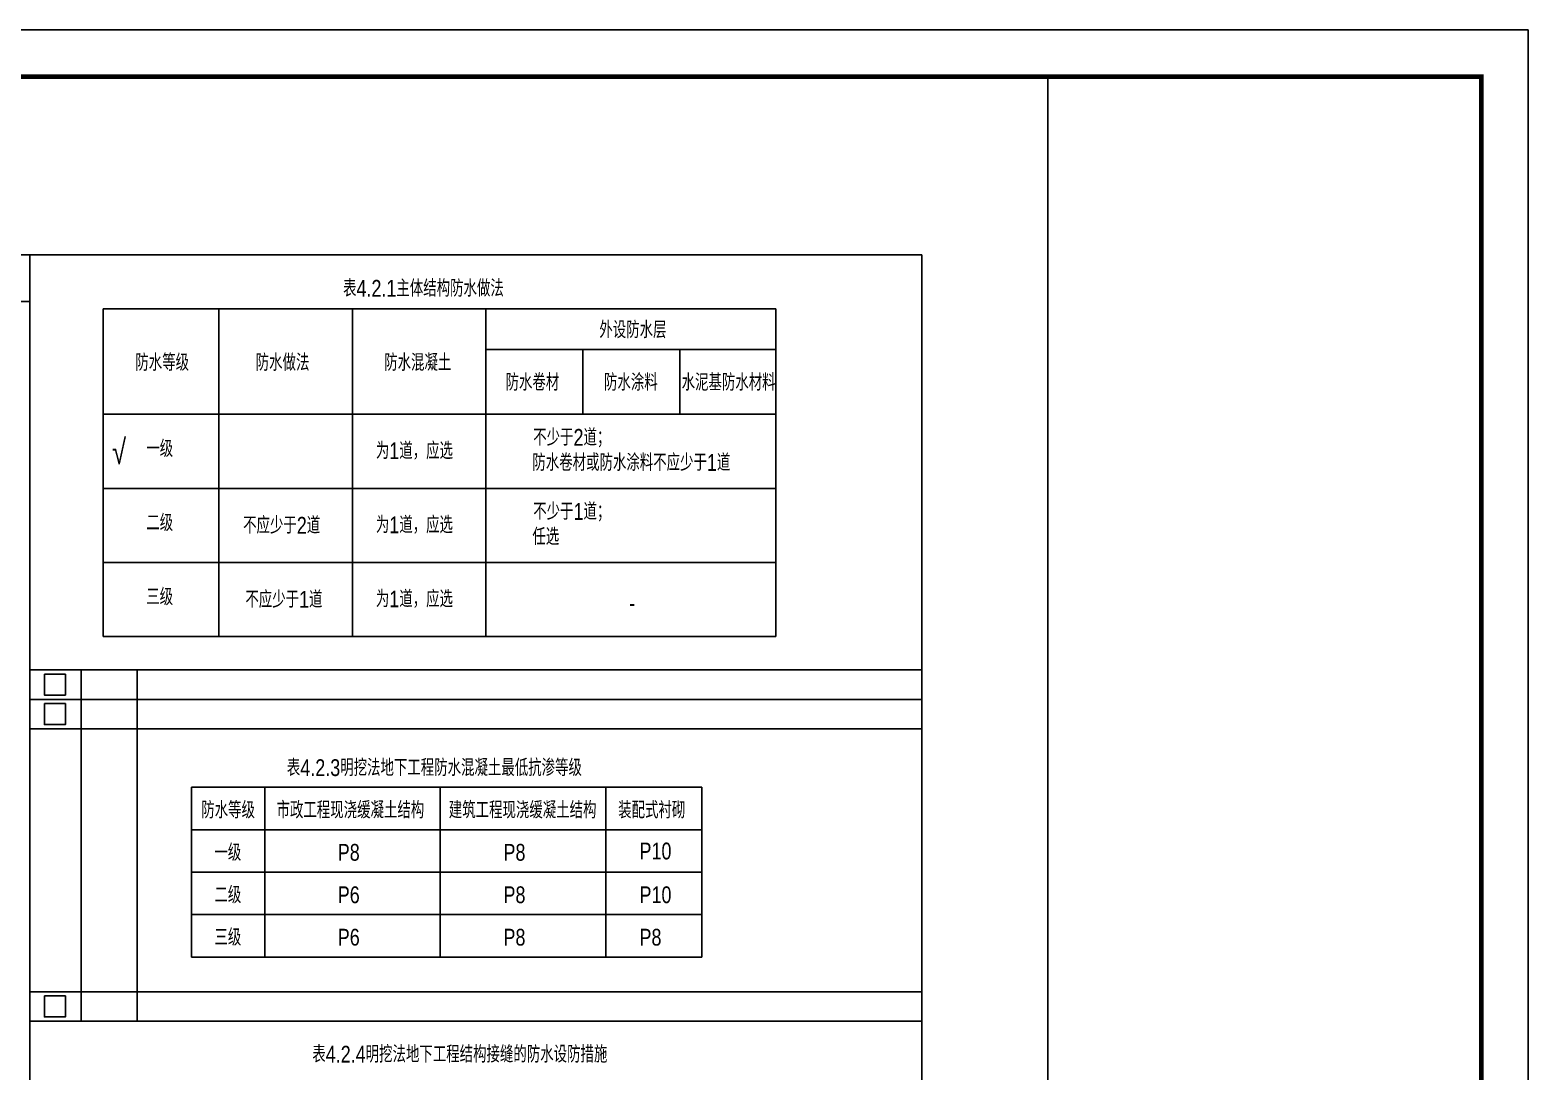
# Model space of a CAD drawing. Extents: x -1041549 to 749950, y -354245 to 17554.
# Drawn here: x -323570 to -291437, y -253432 to -231108 of the extents above; entities that cross this region are included whole.
import ezdxf

# ---------------------------------------------------------------- set-up
doc = ezdxf.new("R2010")
doc.units = 0
doc.header["$LTSCALE"] = 1000
doc.header["$MEASUREMENT"] = 0
doc.linetypes.add('CONTINOUS', pattern=[0])
for name, color, linetype in [('14', 1, 'Continuous'), ('2', 2, 'Continuous'), ('PUB_TAB', 7, 'Continuous'), ('PUB_TEXT', 7, 'Continuous'), ('PUB_TITLE', 4, 'Continuous'), ('text', 7, 'Continuous'), ('辅助线', 8, 'CONTINOUS')]:
    doc.layers.add(name, color=color, linetype=linetype)
doc.styles.add('_HZTXT', font='gs_txt.shx', dxfattribs={"width": 0.8, "bigfont": 'HZTXT.shx'})
doc.styles.add('HZ', font='rs.shx', dxfattribs={"width": 0.8, "bigfont": 'hztxt.shx'})

# ---------------------------------------------------------------- blocks, each defined once
blk = doc.blocks.new('A$Ce58e362c')
at = {"layer": '14'}
blk.add_lwpolyline([(15730, 1076), (15730, 87176)], dxfattribs=at)

msp = doc.modelspace()

# ---------------------------------------------------------------- linework, layer by layer
msp.add_line((-348534.5, -236931.7), (-323570.4, -236931.7))
msp.add_lwpolyline([(-373036.9, -235932.3), (-304441.6, -235932.3), (-304441.6, -289482.3), (-373036.9, -289482.3)], close=True)
at = {"layer": '2'}
for p, q in [((-373036.9, -235932.3), (-304441.6, -235932.3)), ((-323570.4, -289482.3), (-323570.4, -235932.3)), ((-322470.4, -252360), (-322470.4, -244831.8)), ((-321270.4, -252360), (-321270.4, -244831.8))]:
    msp.add_line(p, q, dxfattribs=at)
at = {"layer": 'PUB_TAB'}
for p, q in [((-321997.8, -237088), (-307569.2, -237088)), ((-321997.8, -237088), (-321997.8, -244115.1)), ((-319516.7, -237088), (-319516.7, -244115.1)), ((-316653.9, -237088), (-316653.9, -244115.1)), ((-313791.1, -237088), (-313791.1, -244115.1)), ((-307569.2, -237088), (-307569.2, -244115.1)), ((-313791.1, -237960.5), (-307569.2, -237960.5)), ((-311708.4, -237960.5), (-311708.4, -239348.9)), ((-309630.7, -237960.5), (-309630.7, -239348.9)), ((-321997.8, -239348.9), (-307569.2, -239348.9)), ((-321997.8, -240937.6), (-307569.2, -240937.6)), ((-321997.8, -242526.4), (-307569.2, -242526.4)), ((-321997.8, -244115.1), (-307569.2, -244115.1)), ((-320107.4, -247347.8), (-309157.7, -247347.8)), ((-320107.4, -247347.8), (-320107.4, -250987)), ((-318534.7, -247347.8), (-318534.7, -250987)), ((-314770.7, -247347.8), (-314770.7, -250987)), ((-311216.2, -247347.8), (-311216.2, -250987)), ((-309157.7, -247347.8), (-309157.7, -250987)), ((-320107.4, -248257.6), (-309157.7, -248257.6)), ((-320107.4, -249167.4), (-309157.7, -249167.4)), ((-320107.4, -250077.2), (-309157.7, -250077.2)), ((-320107.4, -250987), (-309157.7, -250987))]:
    msp.add_line(p, q, dxfattribs=at)
at = {"layer": 'PUB_TEXT'}
for points in [[(-323259.6, -244921.8), (-323259.6, -245371.8), (-322809.6, -245371.8), (-322809.6, -244921.8)], [(-323259.6, -245551.8), (-323259.6, -246001.8), (-322809.6, -246001.8), (-322809.6, -245551.8)], [(-323259.6, -251820), (-323259.6, -252270), (-322809.6, -252270), (-322809.6, -251820)]]:
    msp.add_lwpolyline(points, close=True, dxfattribs=at)
at = {"layer": 'PUB_TITLE'}
msp.add_lwpolyline([(-375536.9, -290508.5), (-291436.9, -290508.5), (-291436.9, -231108.5), (-375536.9, -231108.5)], close=True, dxfattribs=at)
at = {"layer": 'PUB_TITLE', "const_width": 100}
msp.add_lwpolyline([(-373036.9, -289508.5), (-292436.9, -289508.5), (-292436.9, -232108.5), (-373036.9, -232108.5)], close=True, dxfattribs=at)
at = {"layer": '辅助线'}
for p, q in [((-323570.4, -244831.8), (-304441.6, -244831.8)), ((-323570.4, -245461.8), (-304441.6, -245461.8)), ((-323570.4, -246091.8), (-304441.6, -246091.8)), ((-323570.4, -251730), (-304441.6, -251730)), ((-323570.4, -252360), (-304441.6, -252360))]:
    msp.add_line(p, q, dxfattribs=at)

# ---------------------------------------------------------------- block references
at = {"xscale": 0.6666666666666666, "yscale": 0.6666666666666666, "zscale": 0.6666666666666666}
msp.add_blockref('A$Ce58e362c', (-312223.6, -290225.5), dxfattribs=at)

# ---------------------------------------------------------------- texts
at = {"layer": 'PUB_TEXT', "style": 'HZ', "width": 0.8}
msp.add_text('√', height=520.3, dxfattribs=at).set_placement((-321807.2, -240419.6))
at = {"layer": 'text', "style": '_HZTXT', "width": 0.8}
for s, p in [('表4.2.1主体结构防水做法', (-316854.9, -236827.8)), ('外设防水层', (-311357.3, -237717.2)), ('防水等级', (-321310.1, -238418.3)), ('防水做法', (-318728, -238418.3)), ('防水混凝土', (-315972.2, -238418.3)), ('防水卷材', (-313368.7, -238843.1)), ('防水涂料', (-311257.3, -238843.1)), ('水泥基防水材料', (-309592.5, -238843.1)), ('不少于2道；', (-312775.2, -240023.8)), ('一级', (-321075.1, -240267.1)), ('为1道，应选', (-316150.6, -240310.9)), ('防水卷材或防水涂料不应少于1道', (-312793.8, -240562.7)), ('不少于1道；', (-312775.2, -241612.6)), ('二级', (-321075.1, -241855.9)), ('不应少于2道', (-318998.6, -241909.5)), ('为1道，应选', (-316150.6, -241899.6)), ('任选', (-312793.8, -242151.5)), ('三级', (-321075.1, -243444.7)), ('不应少于1道', (-318949.9, -243498.3)), ('为1道，应选', (-316150.6, -243488.4)), ('-', (-310715.1, -243575.3)), ('表4.2.3明挖法地下工程防水混凝土最低抗渗等级', (-318059.7, -247106.3)), ('防水等级', (-319895.7, -248014.6)), ('市政工程现浇缓凝土结构', (-318280.9, -248014.6)), ('建筑工程现浇缓凝土结构', (-314587, -248014.6)), ('装配式衬砌', (-310953.3, -248014.6)), ('一级', (-319613.7, -248924.5)), ('P8', (-316968.3, -248922.2)), ('P8', (-313413.7, -248922.2)), ('P10', (-310496, -248893.8)), ('二级', (-319613.7, -249834.3)), ('P6', (-316968.3, -249832)), ('P8', (-313413.7, -249832)), ('P10', (-310496, -249832)), ('三级', (-319613.7, -250744.1)), ('P6', (-316968.3, -250741.8)), ('P8', (-313413.7, -250741.8)), ('P8', (-310496, -250741.8)), ('表4.2.4明挖法地下工程结构接缝的防水设防措施', (-317514.1, -253250.8))]:
    msp.add_text(s, height=360, dxfattribs=at).set_placement(p)

doc.saveas('drawing.dxf')
